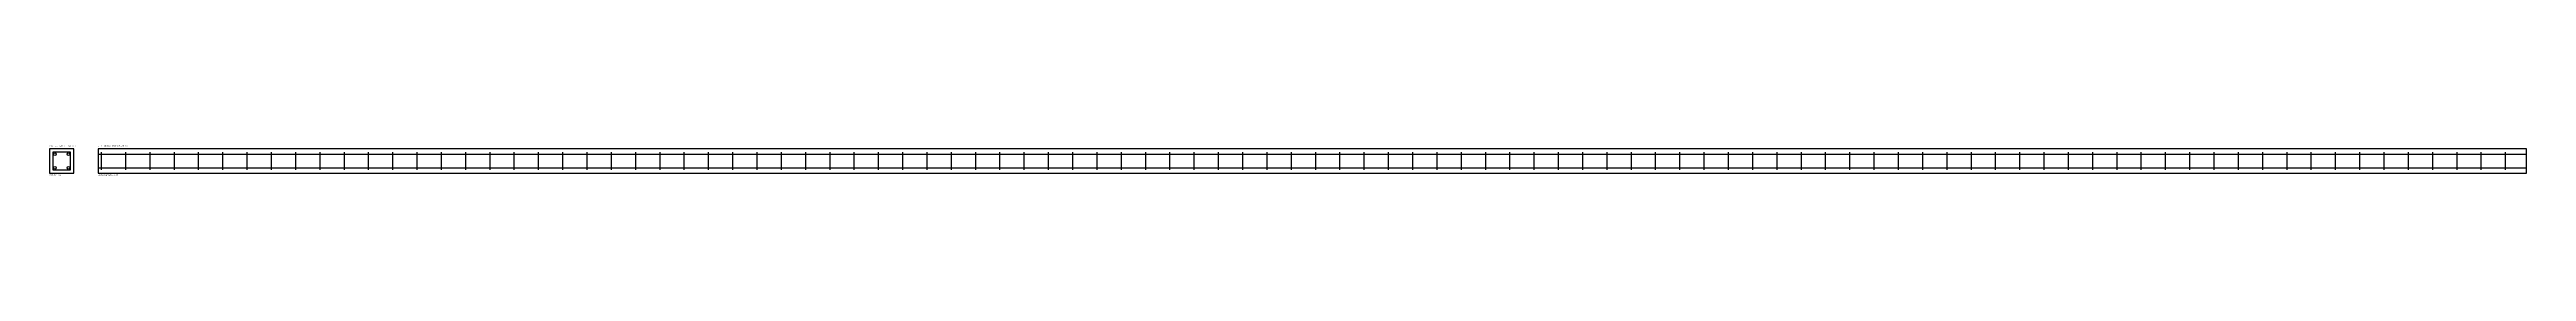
# Model space of a CAD drawing. Header units: metres. Extents: x 0 to 30600, y -34 to 346.
import ezdxf

# ---------------------------------------------------------------- set-up
doc = ezdxf.new("R2010")
doc.units = ezdxf.units.M
for name, color, linetype in [('ACIER LONG', 1, 'Continuous'), ('BETON', 7, 'Continuous'), ('ETRIERS', 3, 'Continuous'), ('TEXTES', 2, 'Continuous')]:
    doc.layers.add(name, color=color, linetype=linetype)

msp = doc.modelspace()

# ---------------------------------------------------------------- linework, layer by layer
at = {"layer": 'ACIER LONG'}
for p, q in [((600, 234), (30600, 234)), ((600, 66), (30600, 66))]:
    msp.add_line(p, q, dxfattribs=at)
for centre in [(66, 234), (66, 66), (234, 234), (234, 66)]:
    msp.add_circle(centre, 16, dxfattribs=at)
at = {"layer": 'BETON'}
for points in [[(0, 0), (300, 0), (300, 300), (0, 300)], [(600, 0), (30600, 0), (30600, 300), (600, 300)]]:
    msp.add_lwpolyline(points, close=True, dxfattribs=at)
at = {"layer": 'ETRIERS'}
for p, q in [((642, 42), (642, 258)), ((942, 42), (942, 258)), ((1242, 42), (1242, 258)), ((1542, 42), (1542, 258)), ((1842, 42), (1842, 258)), ((2142, 42), (2142, 258)), ((2442, 42), (2442, 258)), ((2742, 42), (2742, 258)), ((3042, 42), (3042, 258)), ((3342, 42), (3342, 258)), ((3642, 42), (3642, 258)), ((3942, 42), (3942, 258)), ((4242, 42), (4242, 258)), ((4542, 42), (4542, 258)), ((4842, 42), (4842, 258)), ((5142, 42), (5142, 258)), ((5442, 42), (5442, 258)), ((5742, 42), (5742, 258)), ((6042, 42), (6042, 258)), ((6342, 42), (6342, 258)), ((6642, 42), (6642, 258)), ((6942, 42), (6942, 258)), ((7242, 42), (7242, 258)), ((7542, 42), (7542, 258)), ((7842, 42), (7842, 258)), ((8142, 42), (8142, 258)), ((8442, 42), (8442, 258)), ((8742, 42), (8742, 258)), ((9042, 42), (9042, 258)), ((9342, 42), (9342, 258)), ((9642, 42), (9642, 258)), ((9942, 42), (9942, 258)), ((10242, 42), (10242, 258)), ((10542, 42), (10542, 258)), ((10842, 42), (10842, 258)), ((11142, 42), (11142, 258)), ((11442, 42), (11442, 258)), ((11742, 42), (11742, 258)), ((12042, 42), (12042, 258)), ((12342, 42), (12342, 258)), ((12642, 42), (12642, 258)), ((12942, 42), (12942, 258)), ((13242, 42), (13242, 258)), ((13542, 42), (13542, 258)), ((13842, 42), (13842, 258)), ((14142, 42), (14142, 258)), ((14442, 42), (14442, 258)), ((14742, 42), (14742, 258)), ((15042, 42), (15042, 258)), ((15342, 42), (15342, 258)), ((15642, 42), (15642, 258)), ((15942, 42), (15942, 258)), ((16242, 42), (16242, 258)), ((16542, 42), (16542, 258)), ((16842, 42), (16842, 258)), ((17142, 42), (17142, 258)), ((17442, 42), (17442, 258)), ((17742, 42), (17742, 258)), ((18042, 42), (18042, 258)), ((18342, 42), (18342, 258)), ((18642, 42), (18642, 258)), ((18942, 42), (18942, 258)), ((19242, 42), (19242, 258)), ((19542, 42), (19542, 258)), ((19842, 42), (19842, 258)), ((20142, 42), (20142, 258)), ((20442, 42), (20442, 258)), ((20742, 42), (20742, 258)), ((21042, 42), (21042, 258)), ((21342, 42), (21342, 258)), ((21642, 42), (21642, 258)), ((21942, 42), (21942, 258)), ((22242, 42), (22242, 258)), ((22542, 42), (22542, 258)), ((22842, 42), (22842, 258)), ((23142, 42), (23142, 258)), ((23442, 42), (23442, 258)), ((23742, 42), (23742, 258)), ((24042, 42), (24042, 258)), ((24342, 42), (24342, 258)), ((24642, 42), (24642, 258)), ((24942, 42), (24942, 258)), ((25242, 42), (25242, 258)), ((25542, 42), (25542, 258)), ((25842, 42), (25842, 258)), ((26142, 42), (26142, 258)), ((26442, 42), (26442, 258)), ((26742, 42), (26742, 258)), ((27042, 42), (27042, 258)), ((27342, 42), (27342, 258)), ((27642, 42), (27642, 258)), ((27942, 42), (27942, 258)), ((28242, 42), (28242, 258)), ((28542, 42), (28542, 258)), ((28842, 42), (28842, 258)), ((29142, 42), (29142, 258)), ((29442, 42), (29442, 258)), ((29742, 42), (29742, 258)), ((30042, 42), (30042, 258)), ((30342, 42), (30342, 258))]:
    msp.add_line(p, q, dxfattribs=at)
msp.add_lwpolyline([(42, 42), (258, 42), (258, 258), (42, 258)], close=True, dxfattribs=at)

# ---------------------------------------------------------------- texts
at = {"layer": 'TEXTES'}
for s, height, p in [('Coupe A-A | b=300mm x h=300mm', 15, (0, 330)), ('Vue Longitudinale (Hauteur H = 30.0 m)', 15, (600, 330)), ('Armatures: 4 HA32', 12, (0, -30)), ('Etriers espacement max: 300 mm', 12, (600, -30))]:
    msp.add_text(s, height=height, dxfattribs=at).set_placement(p)

doc.saveas('drawing.dxf')
